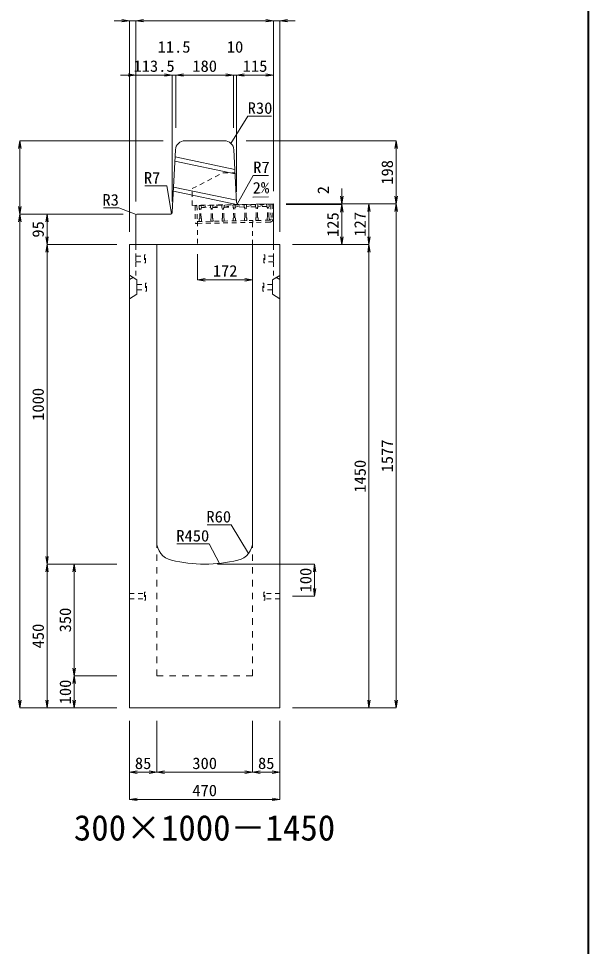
# Model space of a CAD drawing. Units: millimetres at full size. Extents: x -22536 to 51867, y -19720 to 38340.
# Drawn here: x 22818 to 24600, y 21724 to 24627 of the extents above; entities that cross this region are included whole.
import ezdxf
from ezdxf.enums import TextEntityAlignment as Align

# ---------------------------------------------------------------- set-up
doc = ezdxf.new("R2010")
doc.units = ezdxf.units.MM
doc.header["$LTSCALE"] = 20
for name, pattern in [('USER1', [2, 1, -1]), ('USER2', [1.35, 0.75, -0.6]), ('USER3', [1.35, 0.75, -0.6])]:
    doc.linetypes.add(name, pattern=pattern)
for name, color, linetype, lineweight in [('インサート', 3, 'USER2', 9), ('グレーチング', 7, 'USER2', 5), ('図枠', 7, 'Continuous', 5), ('寸法線', 7, 'Continuous', 13), ('引出線', 4, 'Continuous', 13), ('本体', 2, 'Continuous', 13)]:
    doc.layers.add(name, color=color, linetype=linetype, lineweight=lineweight)
doc.layers.add('文字', color=7, linetype='Continuous')
doc.styles.add('ＭＳ 明朝', font='')
doc.styles.get('ＭＳ 明朝').set_extended_font_data('MS Mincho')

# ---------------------------------------------------------------- blocks, each defined once
blk = doc.blocks.new('open_arrow')
at = {"color": 0, "linetype": 'Continuous', "lineweight": -2}
blk.add_lwpolyline([(7.5, 1.25), (0, 0), (7.5, -1.25)], dxfattribs=at)

msp = doc.modelspace()

# ---------------------------------------------------------------- linework, layer by layer
at = {"layer": 'インサート'}
for p, q in [((23185, 23883.5), (23212, 23883.5)), ((23185, 23883.5), (23185, 23866.5)), ((23215, 23887.5), (23212, 23887.5)), ((23212, 23887.5), (23212, 23862.5)), ((23215, 23862.5), (23215, 23887.5)), ((23585, 23887.5), (23588, 23887.5)), ((23585, 23862.5), (23585, 23887.5)), ((23588, 23887.5), (23588, 23862.5)), ((23615, 23883.5), (23588, 23883.5)), ((23615, 23883.5), (23615, 23866.5)), ((23185, 23866.5), (23212, 23866.5)), ((23212, 23862.5), (23215, 23862.5)), ((23588, 23862.5), (23585, 23862.5)), ((23615, 23866.5), (23588, 23866.5)), ((23188.2, 23795.5), (23215.2, 23795.5)), ((23188.2, 23795.5), (23188.2, 23778.5)), ((23218.2, 23799.5), (23215.2, 23799.5)), ((23215.2, 23799.5), (23215.2, 23774.5)), ((23218.2, 23774.5), (23218.2, 23799.5)), ((23581.8, 23799.5), (23584.8, 23799.5)), ((23581.8, 23774.5), (23581.8, 23799.5)), ((23584.8, 23799.5), (23584.8, 23774.5)), ((23611.8, 23795.5), (23584.8, 23795.5)), ((23611.8, 23795.5), (23611.8, 23778.5)), ((23188.2, 23778.5), (23215.2, 23778.5)), ((23215.2, 23774.5), (23218.2, 23774.5)), ((23584.8, 23774.5), (23581.8, 23774.5)), ((23611.8, 23778.5), (23584.8, 23778.5)), ((23165, 22828.5), (23212, 22828.5)), ((23165, 22828.5), (23165, 22811.5)), ((23215, 22832.5), (23212, 22832.5)), ((23212, 22832.5), (23212, 22807.5)), ((23215, 22807.5), (23215, 22832.5)), ((23588, 22832.5), (23585, 22832.5)), ((23585, 22832.5), (23585, 22807.5)), ((23588, 22807.5), (23588, 22832.5)), ((23635, 22828.5), (23588, 22828.5)), ((23635, 22811.5), (23635, 22828.5)), ((23165, 22811.5), (23212, 22811.5)), ((23212, 22807.5), (23215, 22807.5)), ((23585, 22807.5), (23588, 22807.5)), ((23635, 22811.5), (23588, 22811.5))]:
    msp.add_line(p, q, dxfattribs=at)
at = {"layer": 'グレーチング'}
for p, q in [((23375.93, 24042.22), (23369.93, 24042.11)), ((23375.93, 24042.22), (23376.9, 23986.23)), ((23382.43, 24042.33), (23601.39, 24046.13)), ((23382.43, 24042.33), (23382.56, 24034.33)), ((23389.43, 24042.45), (23389.56, 24034.45)), ((23389.55, 24035.45), (23418.22, 24042.95)), ((23418.22, 24042.95), (23418.36, 24034.95)), ((23425.22, 24043.07), (23425.36, 24035.07)), ((23425.34, 24036.07), (23453.52, 24043.56)), ((23453.52, 24043.56), (23453.65, 24035.57)), ((23460.51, 24043.69), (23460.65, 24035.69)), ((23460.64, 24036.69), (23488.81, 24044.18)), ((23488.51, 24044.17), (23488.65, 24036.17)), ((23495.51, 24044.29), (23495.65, 24036.3)), ((23495.63, 24037.3), (23523.8, 24044.79)), ((23523.8, 24044.79), (23523.94, 24036.79)), ((23530.8, 24044.91), (23530.94, 24036.91)), ((23530.93, 24037.91), (23559.1, 24045.4)), ((23559.1, 24045.4), (23559.24, 24037.4)), ((23566.1, 24045.52), (23566.24, 24037.52)), ((23566.22, 24038.52), (23594.39, 24046.01)), ((23594.39, 24046.01), (23594.53, 24038.01)), ((23601.39, 24046.13), (23601.53, 24038.14)), ((23606.89, 24046.23), (23612.89, 24046.33)), ((23606.89, 24046.23), (23607.69, 24000.24)), ((23612.89, 24046.33), (23613.69, 24000.34)), ((23612.89, 24046.33), (23613.69, 24000.34)), ((23369.93, 24042.11), (23370.9, 23986.12)), ((23384.09, 24032.86), (23382.56, 24034.33)), ((23384.63, 24001.86), (23384.09, 24032.86)), ((23388.09, 24032.93), (23389.56, 24034.45)), ((23388.63, 24001.93), (23388.09, 24032.93)), ((23389.55, 24035.45), (23418.34, 24035.95)), ((23419.89, 24033.48), (23418.36, 24034.95)), ((23420.42, 24002.48), (23419.89, 24033.48)), ((23423.88, 24033.55), (23425.36, 24035.07)), ((23424.42, 24002.55), (23423.88, 24033.55)), ((23425.34, 24036.07), (23453.64, 24036.57)), ((23455.18, 24034.09), (23453.65, 24035.57)), ((23455.72, 24003.1), (23455.18, 24034.09)), ((23459.18, 24034.16), (23460.65, 24035.69)), ((23459.72, 24003.17), (23459.18, 24034.16)), ((23460.64, 24036.69), (23488.93, 24037.18)), ((23490.18, 24034.7), (23488.65, 24036.17)), ((23490.71, 24003.7), (23490.18, 24034.7)), ((23494.17, 24034.77), (23495.65, 24036.3)), ((23494.71, 24003.77), (23494.17, 24034.77)), ((23523.93, 24037.79), (23495.63, 24037.3)), ((23525.47, 24035.31), (23523.94, 24036.79)), ((23526.01, 24004.32), (23525.47, 24035.31)), ((23529.47, 24035.38), (23530.94, 24036.91)), ((23530.01, 24004.39), (23529.47, 24035.38)), ((23559.22, 24038.4), (23530.93, 24037.91)), ((23560.76, 24035.93), (23559.24, 24037.4)), ((23561.3, 24004.93), (23560.76, 24035.93)), ((23564.76, 24036), (23566.24, 24037.52)), ((23565.3, 24005), (23564.76, 24036)), ((23594.52, 24039.01), (23566.22, 24038.52)), ((23596.06, 24036.54), (23594.53, 24038.01)), ((23596.6, 24005.54), (23596.06, 24036.54)), ((23600.06, 24036.61), (23601.53, 24038.14)), ((23600.6, 24005.61), (23600.06, 24036.61)), ((23376.9, 23986.23), (23370.9, 23986.12)), ((23376.8, 23992.22), (23550.77, 23995.25)), ((23376.9, 23986.22), (23550.87, 23989.25)), ((23384.63, 24001.86), (23383.16, 24000.34)), ((23383.16, 24000.34), (23383.29, 23992.34)), ((23383.29, 23992.34), (23390.29, 23992.46)), ((23388.63, 24001.93), (23390.15, 24000.46)), ((23390.15, 24000.46), (23390.29, 23992.46)), ((23420.42, 24002.48), (23418.95, 24000.96)), ((23418.95, 24000.96), (23419.09, 23992.96)), ((23419.09, 23992.96), (23426.09, 23993.08)), ((23424.42, 24002.55), (23425.95, 24001.08)), ((23425.95, 24001.08), (23426.09, 23993.08)), ((23455.72, 24003.1), (23454.25, 24001.57)), ((23454.25, 24001.57), (23454.38, 23993.57)), ((23454.38, 23993.57), (23461.38, 23993.69)), ((23459.72, 24003.17), (23461.24, 24001.69)), ((23461.24, 24001.69), (23461.38, 23993.69)), ((23490.71, 24003.7), (23489.24, 24002.18)), ((23489.24, 24002.18), (23489.38, 23994.18)), ((23496.38, 23994.3), (23489.38, 23994.18)), ((23494.71, 24003.77), (23496.24, 24002.3)), ((23496.24, 24002.3), (23496.38, 23994.3)), ((23526.01, 24004.32), (23524.53, 24002.79)), ((23524.53, 24002.79), (23524.67, 23994.79)), ((23531.67, 23994.91), (23524.67, 23994.79)), ((23530.01, 24004.39), (23531.53, 24002.91)), ((23531.53, 24002.91), (23531.67, 23994.91)), ((23603.76, 23996.17), (23550.77, 23995.25)), ((23550.77, 23995.25), (23550.87, 23989.25)), ((23603.87, 23990.17), (23550.87, 23989.25)), ((23561.3, 24004.93), (23559.83, 24003.41)), ((23559.83, 24003.41), (23559.97, 23995.41)), ((23566.97, 23995.53), (23559.97, 23995.41)), ((23565.3, 24005), (23566.83, 24003.53)), ((23566.83, 24003.53), (23566.97, 23995.53)), ((23596.6, 24005.54), (23595.12, 24004.02)), ((23595.12, 24004.02), (23595.26, 23996.02)), ((23602.26, 23996.14), (23595.26, 23996.02)), ((23600.6, 24005.61), (23602.12, 24004.14)), ((23602.12, 24004.14), (23602.26, 23996.14))]:
    msp.add_line(p, q, dxfattribs=at)
for radius, start, end in [(4, 270.99562, 0.99536), (10, 270.99553, 0.99532)]:
    msp.add_arc((23603.69, 24000.17), radius, start, end, dxfattribs=at)
at = {"layer": '図枠', "lineweight": 40}
msp.add_line((24600, 19420), (24600, 36040), dxfattribs=at)
at = {"layer": '寸法線'}
for p, q in [((23233, 24620.58), (23117, 24620.58)), ((23165, 23960), (23165, 24620.58)), ((23185, 24620.58), (23615, 24620.58)), ((23185, 24137), (23185, 24620.58)), ((23185, 24055), (23185, 24620.58)), ((23567, 24620.58), (23683, 24620.58)), ((23615, 24087), (23615, 24620.58)), ((23615, 24087), (23615, 24620.58)), ((23635, 23960), (23635, 24620.58)), ((23137, 24450.58), (23298.5, 24450.58)), ((23185, 24055), (23185, 24450.58)), ((23250.5, 24450.58), (23358, 24450.58)), ((23298.5, 24055), (23298.5, 24450.58)), ((23298.5, 24055), (23298.5, 24450.58)), ((23310, 24285), (23310, 24450.58)), ((23310, 24450.58), (23490, 24450.58)), ((23310, 24285), (23310, 24450.58)), ((23442, 24450.58), (23548, 24450.58)), ((23490, 24285), (23490, 24450.58)), ((23490, 24285), (23490, 24450.58)), ((23500, 24085), (23500, 24450.58)), ((23500, 24450.58), (23615, 24450.58)), ((23500, 24085), (23500, 24450.58)), ((23615, 24087), (23615, 24450.58)), ((22822.06, 24245), (22822.06, 24015)), ((23270, 24245), (22822.06, 24245)), ((23530, 24245), (23998.78, 24245)), ((23998.78, 24245), (23998.78, 24047)), ((23828.78, 24095), (23828.78, 23997)), ((23655, 24047), (23828.78, 24047)), ((23655, 24047), (23913.78, 24047)), ((23655, 24047), (23998.78, 24047)), ((23655, 24047), (23998.78, 24047)), ((23655, 24045), (23828.78, 24045)), ((23655, 24045), (23828.78, 24045)), ((23828.78, 24045), (23828.78, 23920)), ((23913.78, 24047), (23913.78, 23920)), ((23998.78, 24047), (23998.78, 22470)), ((22822.06, 22470), (22822.06, 24015)), ((23145, 24015), (22822.06, 24015)), ((23145, 24015), (22822.06, 24015)), ((22907.06, 24015), (22907.06, 23920)), ((23145, 24015), (22907.06, 24015)), ((23125, 23920), (22907.06, 23920)), ((22907.06, 23920), (22907.06, 22920)), ((23125, 23920), (22907.06, 23920)), ((23675, 23920), (23828.78, 23920)), ((23675, 23920), (23913.78, 23920)), ((23675, 23920), (23913.78, 23920)), ((23913.78, 23920), (23913.78, 22470)), ((23378, 23890), (23378, 23809.77)), ((23378, 23809.77), (23550, 23809.77)), ((23125, 22920), (22907.06, 22920)), ((22907.06, 22470), (22907.06, 22920)), ((23125, 22920), (22907.06, 22920)), ((22992.06, 22920), (22992.06, 22570)), ((23125, 22920), (22992.06, 22920)), ((23440, 22920), (23743.78, 22920)), ((23743.78, 22920), (23743.78, 22820)), ((23675, 22820), (23743.78, 22820)), ((23125, 22570), (22992.06, 22570)), ((22992.06, 22570), (22992.06, 22470)), ((23125, 22570), (22992.06, 22570)), ((23125, 22470), (22822.06, 22470)), ((23125, 22470), (22907.06, 22470)), ((23125, 22470), (22992.06, 22470)), ((23675, 22470), (23913.78, 22470)), ((23675, 22470), (23998.78, 22470)), ((23165, 22430), (23165, 22268.84)), ((23165, 22430), (23165, 22183.84)), ((23250, 22430), (23250, 22268.84)), ((23250, 22430), (23250, 22268.84)), ((23550, 22430), (23550, 22268.84)), ((23550, 22430), (23550, 22268.84)), ((23635, 22430), (23635, 22268.84)), ((23635, 22430), (23635, 22183.84)), ((23165, 22268.84), (23250, 22268.84)), ((23250, 22268.84), (23550, 22268.84)), ((23550, 22268.84), (23635, 22268.84)), ((23165, 22183.84), (23635, 22183.84))]:
    msp.add_line(p, q, dxfattribs=at)
at = {"layer": '引出線'}
for points in [[(23482.14, 24236.74), (23534.6, 24322.07), (23609.27, 24322.07)], [(23501.83, 24046.93), (23551.86, 24136.53), (23599.79, 24136.53)], [(23296.67, 24016.93), (23281.31, 24103.9), (23213.38, 24103.9)], [(23550.86, 24068.59), (23599.57, 24069.56), (23550.83, 24068.59)], [(23185.88, 24014.12), (23131.81, 24034.81), (23084.09, 24034.81)], [(23537.07, 22953.32), (23482.66, 23043.21), (23407.98, 23043.21)], [(23446.44, 22922.4), (23414.22, 22983.55), (23313.21, 22983.55)]]:
    msp.add_lwpolyline(points, dxfattribs=at)
at = {"layer": '本体', "lineweight": 20}
for p, q in [((23298.83, 24021.65), (23308.57, 24216.5)), ((23338.54, 24245), (23461.46, 24245)), ((23499.66, 24051.77), (23491.42, 24216.5)), ((23506.77, 24045.12), (23615, 24046.99)), ((23615, 23920), (23615, 24046.99)), ((23291.84, 24015), (23188, 24015)), ((23185, 24012), (23185, 23920)), ((23615, 23920), (23185, 23920))]:
    msp.add_line(p, q, dxfattribs=at)
at = {"layer": '本体', "lineweight": 9}
for p, q in [((23494.52, 24154.65), (23307.45, 24194.05)), ((23495.19, 24141.22), (23306.8, 24180.9)), ((23499.99, 24045.17), (23302.09, 24086.85)), ((23499.32, 24058.59), (23302.75, 24100)), ((23165, 23824), (23188.2, 23809.5)), ((23634.58, 23823.74), (23611.8, 23809.5)), ((23188.2, 23809.5), (23188.2, 23764.5)), ((23611.8, 23809.5), (23611.8, 23764.5)), ((23188.2, 23764.5), (23165, 23750)), ((23611.8, 23764.5), (23635, 23750))]:
    msp.add_line(p, q, dxfattribs=at)
at = {"layer": '本体', "linetype": 'USER3', "lineweight": 9}
for p, q in [((23360.81, 24095), (23457.7, 24145)), ((23457.7, 24145), (23495, 24145)), ((23360.81, 24042.58), (23360.81, 24095)), ((23360.81, 24042.58), (23506.77, 24045.11)), ((23378, 23992.24), (23378, 23920)), ((23550, 23920), (23550, 23995.23))]:
    msp.add_line(p, q, dxfattribs=at)
at = {"layer": '本体'}
for p, q in [((23165, 23920), (23165, 22470)), ((23165, 23920), (23250, 23920)), ((23250, 23920), (23250, 22990.53)), ((23550, 23920), (23635, 23920)), ((23550, 23920), (23550, 22990.53)), ((23635, 23920), (23635, 22470)), ((23165, 22470), (23635, 22470))]:
    msp.add_line(p, q, dxfattribs=at)
at = {"layer": '本体', "linetype": 'USER2', "lineweight": 9}
for p, q in [((23185, 23823), (23185, 23920)), ((23615, 23823), (23615, 23920)), ((23165, 23810.5), (23185, 23823)), ((23635, 23810.5), (23615, 23823))]:
    msp.add_line(p, q, dxfattribs=at)
at = {"layer": '本体', "linetype": 'USER1', "lineweight": 15}
for p, q in [((23250, 22990.53), (23250, 22570)), ((23550, 22990.53), (23550, 22570)), ((23250, 22570), (23550, 22570))]:
    msp.add_line(p, q, dxfattribs=at)
at = {"layer": '本体', "lineweight": 20}
for centre, radius, start, end in [((23338.54, 24215), 30, 90, 177.13784), ((23461.46, 24215), 30, 2.86268, 90), ((23506.65, 24052.12), 7, 182.86268, 270.99344), ((23188, 24012), 3, 90, 180), ((23291.84, 24022), 7, 270, 357.13784)]:
    msp.add_arc(centre, radius, start, end, dxfattribs=at)
at = {"layer": '本体'}
for centre, radius, start, end in [((23310, 22990.53), 60, 180, 256.65764), ((23490, 22990.53), 60, 283.34236, 0), ((23400, 23370), 450, 256.65764, 283.34236)]:
    msp.add_arc(centre, radius, start, end, dxfattribs=at)

# ---------------------------------------------------------------- block references
at = {"layer": '寸法線', "xscale": 3.2, "yscale": 3.2}
for p, rotation in [((23165, 24620.58), 180), ((23615, 24620.58), 180), ((23615, 24620.58), 180), ((23185, 24450.58), 180), ((23298.5, 24450.58), 180), ((23298.5, 24450.58), 180), ((23490, 24450.58), 180), ((23490, 24450.58), 180), ((23615, 24450.58), 180), ((22822.06, 24245), 270), ((23998.78, 24245), 270), ((23828.78, 24047), 90), ((23828.78, 24045), 270), ((23828.78, 24045), 270), ((23913.78, 24047), 270), ((23998.78, 24047), 90), ((23998.78, 24047), 270), ((22822.06, 24015), 90), ((22822.06, 24015), 270), ((22907.06, 24015), 270), ((22907.06, 23920), 90), ((23828.78, 23920), 90), ((23913.78, 23920), 90), ((22907.06, 23920), 270), ((23913.78, 23920), 270), ((23550, 23809.77), 180), ((22907.06, 22920), 90), ((22907.06, 22920), 270), ((22992.06, 22920), 270), ((23743.78, 22920), 270), ((23743.78, 22820), 90), ((22992.06, 22570), 90), ((22992.06, 22570), 270), ((22822.06, 22470), 90), ((22907.06, 22470), 90), ((22992.06, 22470), 90), ((23913.78, 22470), 90), ((23998.78, 22470), 90), ((23250, 22268.84), 180), ((23550, 22268.84), 180), ((23635, 22268.84), 180), ((23635, 22183.84), 180)]:
    msp.add_blockref('open_arrow', p, dxfattribs=dict(at, rotation=rotation))
for p in [(23185, 24620.58), (23185, 24620.58), (23635, 24620.58), (23310, 24450.58), (23310, 24450.58), (23500, 24450.58), (23500, 24450.58), (23378, 23809.77), (23165, 22268.84), (23250, 22268.84), (23550, 22268.84), (23165, 22183.84)]:
    msp.add_blockref('open_arrow', p, dxfattribs=at)
at = {"layer": '引出線', "xscale": 0.0533, "yscale": 0.0533}
for p, rotation in [((23482.14, 24236.74), 58.4), ((23501.83, 24046.93), 60.8), ((23550.86, 24068.59), 1.1), ((23185.88, 24014.12), 159.1), ((23296.67, 24016.93), 100), ((23537.07, 22953.32), 121.2), ((23446.44, 22922.4), 117.8)]:
    msp.add_blockref('open_arrow', p, dxfattribs=dict(at, rotation=rotation))

# ---------------------------------------------------------------- texts
at = {"layer": '寸法線', "style": 'ＭＳ 明朝', "width": 1.05}
for s, p in [('11.5', (23304.25, 24538.58)), ('10', (23495, 24538.58)), ('113.5', (23241.75, 24478.58)), ('180', (23400, 24478.58)), ('115', (23557.5, 24478.58)), ('172', (23464, 23837.77)), ('85', (23207.5, 22296.84)), ('300', (23400, 22296.84)), ('85', (23592.5, 22296.84)), ('470', (23400, 22211.84))]:
    msp.add_text(s, height=36.03, dxfattribs=at).set_placement(p, align=Align.MIDDLE_CENTER)
for s, p in [('198', (23970.78, 24146)), ('2', (23770.78, 24090.34)), ('125', (23800.78, 23982.5)), ('127', (23885.78, 23983.5)), ('95', (22879.06, 23967.5)), ('1000', (22879.06, 23420)), ('1577', (23970.78, 23258.5)), ('1450', (23885.78, 23195)), ('100', (23715.78, 22870)), ('350', (22964.06, 22745)), ('450', (22879.06, 22695)), ('100', (22964.06, 22520))]:
    msp.add_text(s, height=36.03, rotation=90, dxfattribs=at).set_placement(p, align=Align.MIDDLE_CENTER)
at = {"layer": '引出線', "style": 'ＭＳ 明朝', "width": 1.05}
for s, p in [('R30', (23534.6, 24365.27)), ('R7', (23551.86, 24179.73))]:
    msp.add_text(s, height=36.03, dxfattribs=at).set_placement(p, align=Align.TOP_LEFT)
for s, p in [('R7', (23261.31, 24147.1)), ('R3', (23131.81, 24078.01)), ('R60', (23482.66, 23086.41)), ('R450', (23414.22, 23026.75))]:
    msp.add_text(s, height=36.03, dxfattribs=at).set_placement(p, align=Align.TOP_RIGHT)
msp.add_text('2%', height=36.03, rotation=1.146, dxfattribs=at).set_placement((23549.89, 24115.48), align=Align.TOP_LEFT)
at = {"layer": '文字', "style": 'ＭＳ 明朝'}
msp.add_text('300×1000－1450', height=80.06, dxfattribs=at).set_placement((23399.52, 22095.03), align=Align.MIDDLE_CENTER)

doc.saveas('drawing.dxf')
